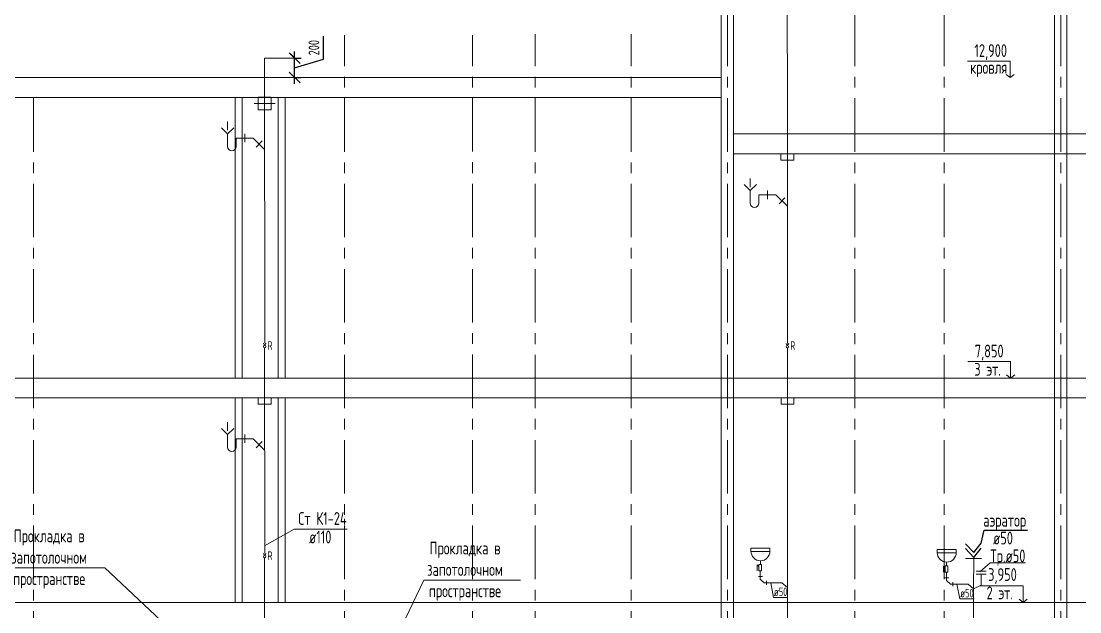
# Model space of a CAD drawing. Header units: millimetres. Extents: x -8689834 to 9419935, y -370377 to 166066.
# Drawn here: x -302838 to -278065, y -14127 to -308 of the extents above; entities that cross this region are included whole.
import ezdxf

# ---------------------------------------------------------------- set-up
doc = ezdxf.new("R2010")
doc.units = ezdxf.units.MM
doc.header["$MEASUREMENT"] = 0
doc.linetypes.add('CENTER', pattern=[2, 1.25, -0.25, 0.25, -0.25])
doc.layers.get('0').update_dxf_attribs({"color": 250, "lineweight": 9})
for name, color, linetype in [('PDF _0', 7, 'Continuous'), ('PDF __ВК-В1', 5, 'Continuous'), ('PDF __ВК-В1-текст', 7, 'Continuous'), ('PDF __ВК-переход на SML', 3, 'Continuous'), ('PDF __ВК-противопожарные муфты', 1, 'Continuous'), ('PDF __ВК-размеры', 7, 'Continuous'), ('PDF __ВК-стены', 7, 'Continuous'), ('PDF __К14', 3, 'Continuous'), ('PDF __Сантехника', 7, 'Continuous'), ('PDF _TEKSTBK', 7, 'Continuous'), ('АР_Кровля дорожки', 245, 'Continuous'), ('АР_Таблицы', 250, 'Continuous')]:
    doc.layers.add(name, color=color, linetype=linetype)
doc.layers.add('PDF __ВК-К1', color=7, linetype='Continuous', true_color=0xb80000)
for name, color, linetype, lineweight in [('АР_Оси', 195, 'Continuous', 9), ('АР_Оси размеры', 164, 'Continuous', 9), ('ВК_канализация', 32, 'Continuous', 30)]:
    doc.layers.add(name, color=color, linetype=linetype, lineweight=lineweight)
doc.styles.add('ISOCPEUR', font='isocpeur.ttf', dxfattribs={"width": 0.7})
doc.styles.add('ГОСТ 2.304', font='isocpeur.ttf', dxfattribs={"width": 0.7})
doc.dimstyles.new('СПДС', dxfattribs={"dimscale": 100, "dimtxt": 2.5, "dimasz": 2.5, "dimexe": 1.5, "dimexo": 0, "dimgap": 1, "dimtad": 1, "dimdec": 0, "dimrnd": 1, "dimtxsty": 'ГОСТ 2.304', "dimblk": 'OBLIQUE', "dimcen": 2.5, "dimdle": 1.5, "dimadec": 0, "dimazin": 2, "dimtfac": 0.75, "dimtdec": 0, "dimtmove": 1, "dimatfit": 3, "dimfxl": 1, "dimtolj": 1, "dimarcsym": 1})

# ---------------------------------------------------------------- blocks, each defined once
blk = doc.blocks.new('_Oblique')
at = {"color": 0, "linetype": 'ByBlock', "lineweight": -2}
blk.add_line((-0.5, -0.5), (0.5, 0.5), dxfattribs=at)
blk = doc.blocks.new('*D3408')
at = {"layer": 'АР_Оси размеры', "color": 0, "lineweight": -2, "ltscale": 100, "transparency": 16777216}
for p, q in [((-295763, -1194), (-295763, -661)), ((-296438, -1773), (-296438, -1020)), ((-296438, -1170), (-296288, -1170)), ((-296438, -1396), (-295763, -1194)), ((-296438, -1623), (-296288, -1623))]:
    blk.add_line(p, q, dxfattribs=at)
at = {"layer": 'АР_Оси размеры', "color": 0, "lineweight": -2, "ltscale": 100, "transparency": 16777216, "xscale": 250, "yscale": 250, "zscale": 250}
for p, rotation in [((-296438, -1170), 90), ((-296438, -1623), 270)]:
    blk.add_blockref('_Oblique', p, dxfattribs=dict(at, rotation=rotation))
at = {"layer": 'АР_Оси размеры', "color": 0, "lineweight": 13, "ltscale": 100, "transparency": 16777216, "insert": (-295988, -928), "char_height": 250, "attachment_point": 5, "rotation": 90, "style": 'ГОСТ 2.304'}
blk.add_mtext('\\A1;200', dxfattribs=at)

msp = doc.modelspace()

# ---------------------------------------------------------------- linework, layer by layer
at = {"color": 244, "ltscale": 500, "true_color": 0x991b1e}
for points in [[(-280549.4, -13590.3), (-280375, -13502.8), (-280373.1, -13247.1)], [(-280492.9, -13178.4), (-280254.6, -13178.4)], [(-280492.2, -13247.1), (-280253.9, -13247.1)]]:
    msp.add_lwpolyline(points, dxfattribs=at)
at = {"color": 7, "ltscale": 500}
msp.add_lwpolyline([(-291152.3, -13385), (-293411.5, -13385), (-294100.7, -14821)], dxfattribs=at)
at = {"layer": 'PDF _0', "lineweight": 13}
msp.add_lwpolyline([(-296336.1, -1271.4), (-296539.3, -1068.3)], dxfattribs=at)
at = {"layer": 'PDF __ВК-В1', "color": 244, "lineweight": 13, "true_color": 0x991b1e}
for points in [[(-284907.5, -7848.5), (-284910.2, 5720.8)], [(-297139, -7844.3), (-297140.3, -1169.9)], [(-297139.3, -12761.9), (-297140.3, -7951)], [(-284907.8, -18399.6), (-284908.8, -7955.2)], [(-297140.3, -14616.2), (-297140.3, -12868.6)], [(-280549.4, -13590.3), (-280547.6, -12881.2)], [(-280549.4, -13590.3), (-280549.4, -14556.8)]]:
    msp.add_lwpolyline(points, dxfattribs=at)
at = {"layer": 'PDF __ВК-В1-текст', "lineweight": 13}
for points in [[(-279695.4, -1241.8), (-280694.4, -1241.8)], [(-279695.4, -1627), (-279695.4, -1241.8)], [(-279598.1, -1555.1), (-279695.4, -1627), (-279788.5, -1555.1)], [(-279686.5, -8272.1), (-280685.6, -8272.1)], [(-279686.5, -8657.3), (-279686.5, -8272.1)], [(-279589.2, -8585.3), (-279686.5, -8657.3), (-279779.7, -8585.3)], [(-279393.1, -13521.2), (-280404.9, -13521.2)], [(-279393.1, -13906.4), (-279393.1, -13521.2)], [(-279393.1, -13906.4), (-279486.3, -13834.4)], [(-279393.1, -13906.4), (-279295.8, -13834.4)]]:
    msp.add_lwpolyline(points, dxfattribs=at)
at = {"layer": 'PDF __ВК-К1', "lineweight": 13}
for points in [[(-297606.5, -2941.3), (-297606.5, -3140.2)], [(-297606.5, -3042.9), (-297805.5, -3042.9)], [(-297606.5, -3042.9), (-297407.6, -3042.9), (-297140.9, -3309.6)], [(-297195.9, -3110.6), (-297335.6, -3254.5)], [(-285374.5, -4371.1), (-285573.5, -4371.1)], [(-285374.5, -4269.5), (-285374.5, -4468.4)], [(-285374.5, -4371.1), (-285175.6, -4371.1), (-284908.9, -4637.8)], [(-284963.9, -4438.8), (-285103.6, -4582.7)], [(-297606.6, -10077.4), (-297805.5, -10077.4)], [(-297606.6, -9975.8), (-297606.6, -10174.7)], [(-297606.6, -10077.4), (-297407.6, -10077.4), (-297140.9, -10344.1)], [(-297196, -10145.1), (-297335.7, -10289)]]:
    msp.add_lwpolyline(points, dxfattribs=at)
at = {"layer": 'PDF __ВК-К1', "color": 244, "lineweight": 13, "true_color": 0x991b1e}
for points in [[(-280367.3, -12881.2), (-280737.8, -12881.2)], [(-285581.2, -13301.2), (-285492.4, -13301.2)], [(-285543.1, -13170), (-285543.1, -13360.5)], [(-285399.2, -13449.4), (-285454.3, -13449.4), (-285543.1, -13360.5)], [(-281221.8, -13332.9), (-281132.9, -13332.9)], [(-281183.7, -13201.7), (-281183.7, -13392.2)], [(-285399.2, -13404.9), (-285399.2, -13493.8)], [(-281039.8, -13481), (-281094.8, -13481), (-281183.7, -13392.2)], [(-281039.8, -13436.6), (-281039.8, -13525.5)]]:
    msp.add_lwpolyline(points, dxfattribs=at)
at = {"layer": 'PDF __ВК-переход на SML', "lineweight": 13}
msp.add_lwpolyline([(-297290.6, -2088.4), (-296990, -2088.4), (-296990, -2236.6), (-297290.6, -2236.6)], close=True, dxfattribs=at)
at = {"layer": 'PDF __ВК-противопожарные муфты', "lineweight": 13}
for points in [[(-297387.9, -2236.6), (-297142.4, -2236.6), (-296892.7, -2236.6)], [(-297290.6, -2236.6), (-297290.6, -2384.7), (-296990, -2384.7), (-296990, -2236.6)], [(-285156, -3412.4), (-284910.5, -3412.4), (-284660.8, -3412.4)], [(-285058.7, -3412.4), (-285058.7, -3560.6), (-284758.1, -3560.6), (-284758.1, -3412.4)], [(-297386.3, -9122.9), (-297140.8, -9122.9), (-296891.1, -9122.9)], [(-297289, -9122.9), (-297289, -9271.1), (-296988.4, -9271.1), (-296988.4, -9122.9)], [(-285154.7, -9122.9), (-284909.2, -9122.9), (-284659.4, -9122.9)], [(-285057.3, -9122.9), (-285057.3, -9271.1), (-284756.8, -9271.1), (-284756.8, -9122.9)]]:
    msp.add_lwpolyline(points, dxfattribs=at)
at = {"layer": 'PDF __ВК-размеры', "lineweight": 13}
msp.add_lwpolyline([(-297140.4, -1169.9), (-296336.1, -1169.9)], dxfattribs=at)
at = {"layer": 'PDF __ВК-стены', "color": 18, "lineweight": 13, "true_color": 0x000000}
for points in [[(-286454.4, 5267.9), (-286454.4, -24230.7)], [(-278656.6, 5268), (-278656.6, -24400.4)], [(-286166.6, 4802.4), (-286166.6, -24400.4)], [(-278368.7, 4802.4), (-278368.7, -24400.4)], [(-358874.2, -1627), (-286454.4, -1627)], [(-358874.2, -2092.7), (-286454.4, -2092.7)], [(-297832.8, -2092.7), (-297832.8, -8647.1)], [(-297669.9, -2092.7), (-297669.9, -8657.3)], [(-296824.4, -2092.7), (-296824.4, -8654.8)], [(-296661.5, -2092.7), (-296661.5, -8665)], [(-286166.6, -2946.8), (-223080.9, -2946.8)], [(-286166.6, -3412.4), (-223080.9, -3412.4)], [(-358500.8, -8657.3), (-278656.6, -8657.3)], [(-278656.6, -8657.3), (-223080.9, -8657.3)], [(-358497.7, -9122.9), (-278656.6, -9122.9)], [(-297832.2, -9112.7), (-297832.2, -13896.2)], [(-297669.3, -9122.9), (-297669.3, -13906.4)], [(-296823.7, -9120.4), (-296823.7, -13903.9)], [(-296660.8, -9130.7), (-296660.8, -13914.1)], [(-278656.6, -9122.9), (-223080.9, -9122.9)], [(-358331.5, -13906.4), (-278656.6, -13906.4)], [(-278656.6, -13906.4), (-223080.9, -13906.4)]]:
    msp.add_lwpolyline(points, dxfattribs=at)
at = {"layer": 'PDF __К14', "lineweight": 13}
for points in [[(-298008.6, -2860.9), (-298008.6, -2657.7)], [(-285776.7, -4189.1), (-285776.7, -3985.9)], [(-298008.7, -9895.4), (-298008.7, -9692.2)]]:
    msp.add_lwpolyline(points, dxfattribs=at)
at = {"layer": 'PDF __Сантехника', "lineweight": 13}
for points in [[(-285320.9, -12640.8), (-285765.4, -12640.8), (-285765.4, -12712.8), (-285320.9, -12712.8)], [(-280961.5, -12672.5), (-281406, -12672.5), (-281406, -12744.5), (-280961.5, -12744.5)], [(-285511.4, -13017.6), (-285574.9, -13017.6), (-285574.9, -13170), (-285511.4, -13170)], [(-281152, -13049.3), (-281215.5, -13049.3), (-281215.5, -13201.7), (-281152, -13201.7)]]:
    msp.add_lwpolyline(points, close=True, dxfattribs=at)
for points in [[(-285574.9, -13064.2), (-285617.2, -13026.1), (-285617.2, -13165.7)], [(-285541, -12937.2), (-285541, -13017.6)], [(-281215.5, -13095.8), (-281257.8, -13057.7), (-281257.8, -13197.4)], [(-281181.6, -12968.8), (-281181.6, -13049.3)]]:
    msp.add_lwpolyline(points, dxfattribs=at)
for centre in [(-285538.9, -12710.7), (-281179.5, -12742.4)]:
    msp.add_arc(centre, 222.2, 180, 0, dxfattribs=at)
at = {"layer": 'PDF _TEKSTBK', "lineweight": 13}
for points in [[(-298008.6, -2941.3), (-298148.3, -2801.6)], [(-298008.6, -3241.8), (-298008.6, -2941.3), (-297864.7, -2801.6)], [(-297805.5, -3042.9), (-297805.5, -3241.8)], [(-285776.7, -4269.5), (-285916.4, -4129.8)], [(-285776.7, -4570), (-285776.7, -4269.5), (-285632.8, -4129.8)], [(-285573.5, -4371.1), (-285573.5, -4570)], [(-298008.7, -9975.8), (-298148.4, -9836.1)], [(-298008.7, -10276.3), (-298008.7, -9975.8), (-297864.8, -9836.1)], [(-297805.5, -10077.4), (-297805.5, -10276.3)]]:
    msp.add_lwpolyline(points, dxfattribs=at)
for centre in [(-297909.2, -3239.7), (-285677.2, -4567.9), (-297909.2, -10274.2)]:
    msp.add_arc(centre, 99.5, 180.00001, 359.99999, dxfattribs=at)
at = {"layer": 'АР_Кровля дорожки', "color": 7, "ltscale": 100}
msp.add_lwpolyline([(-280371, -12523.5), (-280306.6, -12219.4), (-279291.6, -12219.4)], dxfattribs=at)
at = {"layer": 'АР_Кровля дорожки', "color": 244, "ltscale": 100, "true_color": 0x991b1e}
for points in [[(-280738.5, -12533.3), (-280547.8, -12737.5), (-280371, -12523.5)], [(-280738.5, -12648.9), (-280547.8, -12853.1), (-280371, -12639.1)]]:
    msp.add_lwpolyline(points, dxfattribs=at)
at = {"layer": 'АР_Оси', "color": 18, "linetype": 'CENTER', "lineweight": 13, "ltscale": 1000, "true_color": 0x000000}
for p, q in [((-278512.7, -25361.3), (-278512.7, 5456.5)), ((-286311.3, -25361.3), (-286311.3, 5267.9)), ((-283327.6, -25361.3), (-283327.6, 5267.9)), ((-281235.9, -25361.3), (-281235.9, 5267.9)), ((-295273.2, -25361.3), (-295273.2, -637.6)), ((-292273.2, -25360.4), (-292273.2, -637.6)), ((-290813, -25361.3), (-290813, -615.5)), ((-288563, -25361.3), (-288563, -615.5)), ((-302552.4, -25361.3), (-302552.4, -1926.4))]:
    msp.add_line(p, q, dxfattribs=at)
at = {"layer": 'ВК_канализация', "color": 244, "lineweight": 13, "ltscale": 500, "true_color": 0x991b1e}
for points in [[(-297139.5, -7891), (-297139.3, -7874.3)], [(-284908, -7895.2), (-284907.8, -7878.5)], [(-297139.9, -12808.6), (-297139.7, -12791.9)], [(-285399.2, -13449.4), (-285040, -13449.4)], [(-285040, -13449.4), (-284908.8, -13558.6)], [(-281039.8, -13481), (-280680.6, -13481)], [(-280680.6, -13481), (-280549.4, -13590.3)]]:
    msp.add_lwpolyline(points, dxfattribs=at)
at = {"layer": 'ВК_канализация', "color": 18, "lineweight": 13, "ltscale": 500, "true_color": 0x000000}
for points in [[(-295212.2, -12197.1), (-296451.2, -12197.1), (-297145.8, -12582.2)], [(-303142, -13100), (-300882.8, -13100), (-299039.1, -14829)], [(-279334.6, -12981.8), (-280166, -12981.8), (-280401.3, -13192.8)], [(-285299.2, -13449.4), (-285232.4, -13791.3), (-284897.2, -13791.3)], [(-280939.7, -13481), (-280873, -13823), (-280537.8, -13823)]]:
    msp.add_lwpolyline(points, dxfattribs=at)
at = {"layer": 'ВК_канализация', "color": 244, "lineweight": 13, "ltscale": 500, "true_color": 0x991b1e}
for centre in [(-297139.9, -7921), (-284908.4, -7925.2), (-297140.3, -12838.6)]:
    msp.add_circle(centre, 30, dxfattribs=at)
for centre in [(-297139, -7844.3), (-284907.5, -7848.5), (-297139.3, -12761.9)]:
    msp.add_arc(centre, 30, 179.27075, 359.27075, dxfattribs=at)

# ---------------------------------------------------------------- texts
at = {"layer": 'АР_Таблицы', "lineweight": 13, "ltscale": 100, "attachment_point": 4, "style": 'ISOCPEUR'}
for s, insert, char_height, width in [('\\pxi-1,l1,t1,5;12,900', (-280531.2, -1030.8), 300, 9470.463), ('\\pxi-1,l1,t1,5;кровля', (-280632.2, -1429.8), 300, 9470.463), ('\\pxi-1,l1,t1,5;7,850', (-280522.4, -8061.1), 300, 9470.463), ('\\pxi-1,l1,t1,5;3 эт.', (-280534.4, -8453.5), 300, 9470.463), ('\\pxi-1,l1,t1,5;Ст К1-24', (-296352.2, -11944), 300, 7500), ('\\pxi-1,l1,t1,5;аэратор', (-280326.1, -12026.5), 300, 7500), ('\\pxi-1,l1,t1,5;ø110', (-296100.1, -12377.6), 300, 7500), ('\\pxi-1,l1,t1,5;ø50', (-280094.2, -12401.6), 300, 7500), ('\\pxi-1,l1,t1,5;Тр.ø50', (-280159.7, -12859), 300, 7500), ('\\pxi-1,l1,t1,5;3,950', (-280210.1, -13290.2), 300, 9470.463), ('\\pxi-1,l1,t1,5;ø50', (-285224.6, -13658.6), 200, 7500), ('\\pxi-1,l1,t1,5;ø50', (-280865.2, -13690.3), 200, 7500), ('\\pxi-1,l1,t1,5;2 эт.', (-280246.5, -13683.6), 300, 9470.463)]:
    msp.add_mtext(s, dxfattribs=dict(at, insert=insert, char_height=char_height, width=width))
at = {"layer": 'ВК_канализация', "color": 18, "lineweight": 13, "ltscale": 100, "true_color": 0x000000, "attachment_point": 4, "style": 'ISOCPEUR'}
for s, insert, char_height, width in [('R', (-297073.9, -7897), 205.4, 5730.034), ('R', (-284841.9, -7899.7), 205.4, 5730.034), ('\\pxqc;Прокладка в запотолочном пространстве', (-303350.1, -12891.9), 300, 2334.903), ('\\pxqc;Прокладка в запотолочном пространстве', (-293619.5, -13176.8), 300, 2334.903), ('R', (-297074.3, -12814.6), 205.4, 5730.034)]:
    msp.add_mtext(s, dxfattribs=dict(at, insert=insert, char_height=char_height, width=width))

# ---------------------------------------------------------------- dimensions: what is measured, and where the dimension line sits
at = {"layer": 'АР_Оси размеры', "color": 18, "lineweight": 13, "ltscale": 100, "true_color": 0x000000}
dim = msp.add_linear_dim(base=(-296437.7, -1169.9), p1=(-296437.7, -1622.8), p2=(-296437.7, -1169.9), angle=90, text='200', dimstyle='СПДС', dxfattribs=at)
dim.commit()
dim.dimension.update_dxf_attribs({"geometry": '*D3408', "text_midpoint": (-295987.7, -1093.8)})

doc.saveas('drawing.dxf')
